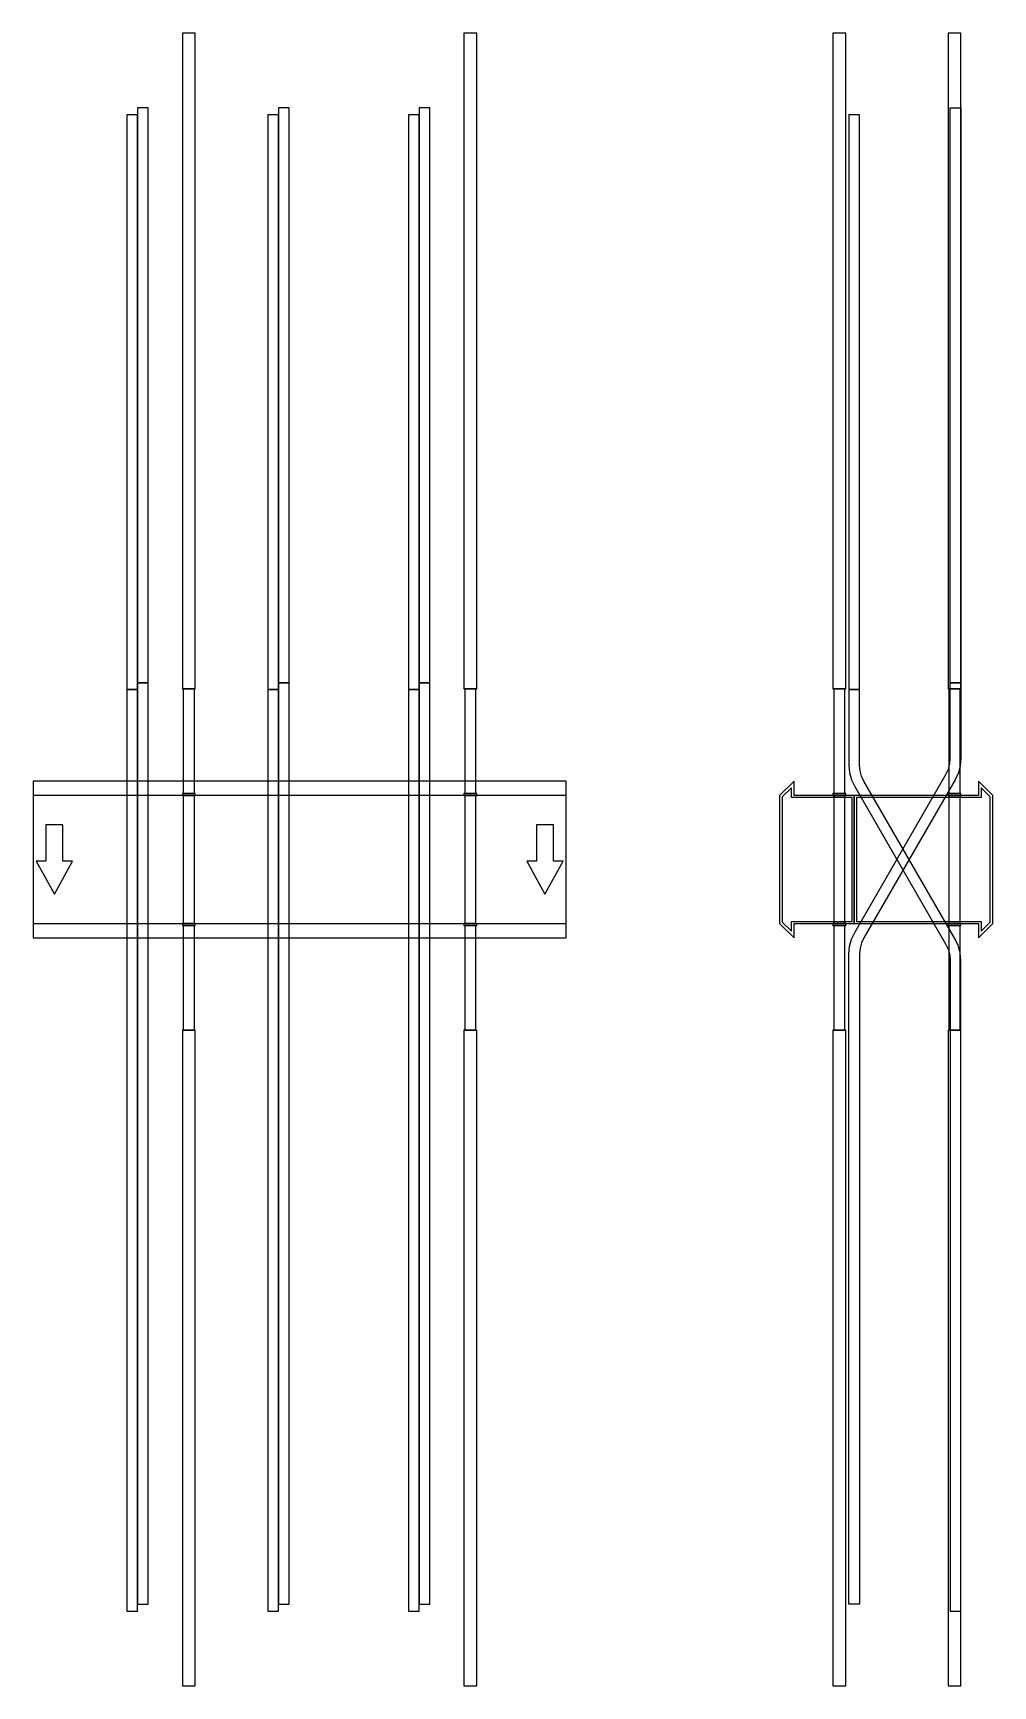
# Model space of a CAD drawing. Extents: x 0 to 900, y -775 to 775.
import ezdxf

# ---------------------------------------------------------------- set-up
doc = ezdxf.new("R2010")
doc.units = 0
doc.layers.add('Halfen', color=7, linetype='CONTINUOUS')

msp = doc.modelspace()

# ---------------------------------------------------------------- linework, layer by layer
at = {"layer": 'Halfen', "color": 7}
for points in [[(152, 160), (152, 775), (140, 775), (140, 160)], [(416, 160), (416, 775), (404, 775), (404, 160)], [(762, 160), (762, 775), (750, 775), (750, 160)], [(870, 160), (870, 775), (858, 775), (858, 160)], [(98, 159.422), (98, 698.422), (88, 698.422), (88, 159.422)], [(108, 165.762), (108, 704.762), (98, 704.762), (98, 165.762)], [(230, 159.422), (230, 698.422), (220, 698.422), (220, 159.422)], [(240, 165.762), (240, 704.762), (230, 704.762), (230, 165.762)], [(362, 159.422), (362, 698.422), (352, 698.422), (352, 159.422)], [(372, 165.762), (372, 704.762), (362, 704.762), (362, 165.762)], [(775, 159.422), (775, 698.422), (765, 698.422), (765, 159.422)], [(860, 165.762), (860, 704.762), (870, 704.762), (870, 165.762)], [(98, -704.762), (98, 159.422), (88, 159.422), (88, -704.762)], [(108, -698.422), (108, 165.762), (98, 165.762), (98, -698.422)], [(151.25, 62), (151.25, 160), (140.75, 160), (140.75, 62)], [(230, -704.762), (230, 159.422), (220, 159.422), (220, -704.762)], [(240, -698.422), (240, 165.762), (230, 165.762), (230, -698.422)], [(362, -704.762), (362, 159.422), (352, 159.422), (352, -704.762)], [(372, -698.422), (372, 165.762), (362, 165.762), (362, -698.422)], [(415.25, 62), (415.25, 160), (404.75, 160), (404.75, 62)], [(761.25, 62), (761.25, 160), (750.75, 160), (750.75, 62)], [(765, -698.422), (765, -88.481), (765.608, -81.535), (767.412, -74.8), (770.359, -68.481), (855.981, 79.82), (858.191, 84.56), (859.544, 89.611), (860, 94.82), (860, 165.762), (870, 165.762), (870, 94.82), (869.392, 87.875), (867.588, 81.14), (864.641, 74.82), (779.019, -73.481), (776.809, -78.22), (775.456, -83.271), (775, -88.481), (775, -698.422)], [(870, -704.762), (870, -94.821), (869.392, -87.875), (867.588, -81.14), (864.641, -74.821), (779.019, 73.481), (776.809, 78.22), (775.456, 83.271), (775, 88.481), (775, 159.422), (765, 159.422), (765, 88.481), (765.608, 81.535), (767.412, 74.8), (770.359, 68.481), (855.981, -79.821), (858.191, -84.56), (859.544, -89.611), (860, -94.821), (860, -704.762)], [(869.25, 62), (869.25, 160), (858.75, 160), (858.75, 62)], [(0, -73.5), (500, -73.5), (500, 73.5), (0, 73.5)], [(152, 60), (152, 62), (140, 62), (140, 60)], [(416, 60), (416, 62), (404, 62), (404, 60)], [(770, -60), (770, 60), (713.5, 60), (713.5, 73.5), (700, 60), (700, -60), (713.5, -73.5), (713.5, -60)], [(768, -58), (768, 58), (711, 58), (711, 67.25), (702.5, 58.75), (702.5, -58.75), (711, -67.25), (711, -58)], [(762, 60), (762, 62), (750, 62), (750, 60)], [(900, -60), (900, 60), (886.5, 73.5), (886.5, 60), (770, 60), (770, -60), (886.5, -60), (886.5, -73.5)], [(897.5, -58.75), (897.5, 58.75), (889, 67.25), (889, 58), (772, 58), (772, -58), (889, -58), (889, -67.25)], [(870, 60), (870, 62), (858, 62), (858, 60)], [(0, -60), (500, -60), (500, 60), (0, 60)], [(151.25, -60), (151.25, 60), (140.75, 60), (140.75, -60)], [(415.25, -60), (415.25, 60), (404.75, 60), (404.75, -60)], [(761.25, -60), (761.25, 60), (750.75, 60), (750.75, -60)], [(869.25, -60), (869.25, 60), (858.75, 60), (858.75, -60)], [(20, -32.5), (37, -1.5), (28, -1.5), (28, 32.5), (12, 32.5), (12, -1.5), (3, -1.5)], [(480, -32.5), (497, -1.5), (488, -1.5), (488, 32.5), (472, 32.5), (472, -1.5), (463, -1.5)], [(152, -62), (152, -60), (140, -60), (140, -62)], [(151.25, -160), (151.25, -62), (140.75, -62), (140.75, -160)], [(416, -62), (416, -60), (404, -60), (404, -62)], [(415.25, -160), (415.25, -62), (404.75, -62), (404.75, -160)], [(762, -62), (762, -60), (750, -60), (750, -62)], [(761.25, -160), (761.25, -62), (750.75, -62), (750.75, -160)], [(870, -62), (870, -60), (858, -60), (858, -62)], [(869.25, -160), (869.25, -62), (858.75, -62), (858.75, -160)], [(152, -775), (152, -160), (140, -160), (140, -775)], [(416, -775), (416, -160), (404, -160), (404, -775)], [(762, -775), (762, -160), (750, -160), (750, -775)], [(870, -775), (870, -160), (858, -160), (858, -775)]]:
    msp.add_lwpolyline(points, close=True, dxfattribs=at)

doc.saveas('drawing.dxf')
